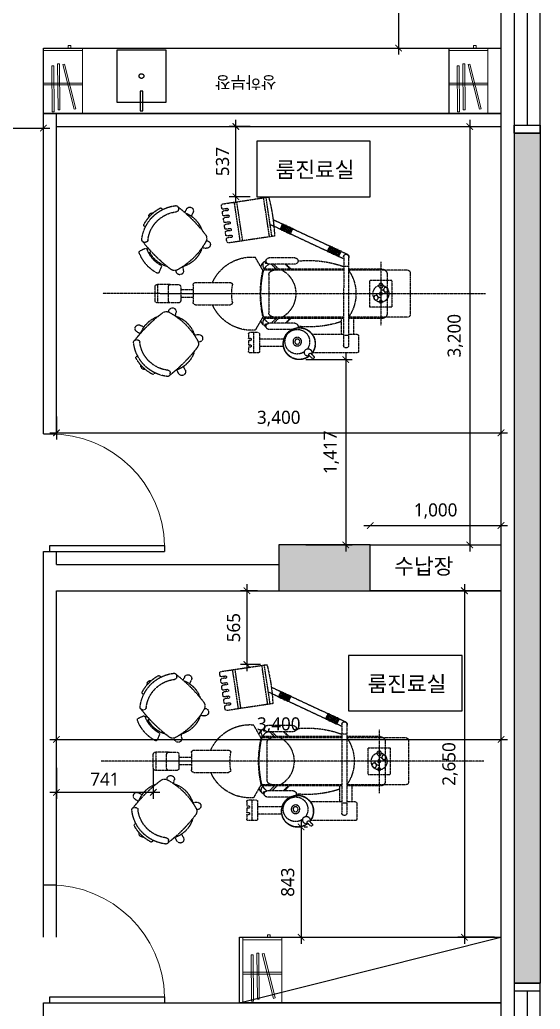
# Model space of a CAD drawing. Header units: metres. Extents: x 11578468 to 47831421, y -58341524 to -14256839.
# Drawn here: x 23760652 to 23764632, y -29071460 to -29063894 of the extents above; entities that cross this region are included whole.
import ezdxf
from ezdxf.enums import TextEntityAlignment as Align

# ---------------------------------------------------------------- set-up
doc = ezdxf.new("R2010")
doc.units = ezdxf.units.M
doc.header["$LTSCALE"] = 50
doc.header["$MEASUREMENT"] = 0
doc.linetypes.add('CENTERX2', pattern=[4, 2.5, -0.5, 0.5, -0.5])
doc.linetypes.add('DASHED', pattern=[0.75, 0.5, -0.25])
doc.layers.get('0').update_dxf_attribs({"linetype": 'CONTINUOUS'})
doc.layers.get('DEFPOINTS').update_dxf_attribs({"linetype": 'CONTINUOUS'})
for name, color, linetype in [('0-ELC TEXT', 7, 'CONTINUOUS'), ('010活动家具', 7, 'CONTINUOUS'), ('04_FUR', 6, 'CONTINUOUS'), ('3.기호.계단선', 30, 'CONTINUOUS'), ('S-DIM', 7, 'CONTINUOUS'), ('TEX', 7, 'CONTINUOUS'), ('wall', 3, 'CONTINUOUS'), ('WIN', 4, 'CONTINUOUS'), ('WINDOW', 4, 'CONTINUOUS'), ('家具', 251, 'CONTINUOUS')]:
    doc.layers.add(name, color=color, linetype=linetype)
for name, color, linetype, lineweight in [('Arch', 8, 'CONTINUOUS', 0), ('ha', 8, 'CONTINUOUS', 5), ('wall2', 3, 'CONTINUOUS', 25)]:
    doc.layers.add(name, color=color, linetype=linetype, lineweight=lineweight)
doc.styles.add('HY 울릉도 L', font='malgun.ttf')
doc.styles.add('JT1', font='malgun.ttf')
doc.styles.add('맑은 고딕', font='malgun.ttf')
doc.dimstyles.new('사본 50', dxfattribs={"dimscale": 50, "dimtxt": 2, "dimasz": 1, "dimexe": 1, "dimexo": 1, "dimgap": 1, "dimtad": 1, "dimdec": 0, "dimrnd": 0.05, "dimdsep": 46, "dimlunit": 6, "dimtxsty": 'HY 울릉도 L', "dimblk": 'ARCHTICK', "dimcen": 2.5, "dimdle": 1, "dimclrd": 133, "dimclre": 133, "dimclrt": 30, "dimadec": 0, "dimazin": 0, "dimtfac": 1, "dimtdec": 0, "dimtix": 1, "dimtmove": 2, "dimatfit": 3, "dimldrblk": 'ARCHTICK', "dimfxl": 1, "dimlwd": -1, "dimlwe": -1, "dimarcsym": 0})

# ---------------------------------------------------------------- blocks, each defined once
blk = doc.blocks.new('*U1960')
at = {"layer": 'WIN', "linetype": 'Continuous'}
blk.add_line((60, 100), (1140, 100), dxfattribs=at)
for points in [[(0, 0), (1200, 0), (1200, 200), (0, 200)], [(0, 0), (60, 0), (60, 200), (0, 200)], [(1200, 0), (1140, 0), (1140, 200), (1200, 200)]]:
    blk.add_lwpolyline(points, close=True, dxfattribs=at)
blk = doc.blocks.new('sdagdgds')
at = {"layer": 'ha', "transparency": 33554687}
h = blk.add_hatch(color=256, dxfattribs=at)
h.dxf.hatch_style = 1
h.paths.add_polyline_path([(23725502, -29128457), (23728302, -29128457), (23728302, -29132607), (23728502, -29132607), (23728502, -29128257), (23728302, -29128257), (23725302, -29128257), (23725302, -29132557), (23725502, -29132557)])
h.paths.add_polyline_path([(23728502, -29133657), (23728302, -29133657), (23728302, -29133757), (23725502, -29133757), (23725502, -29133657), (23725302, -29133657), (23725302, -29133757), (23724848.0976572, -29133757), (23724752, -29133757), (23724752, -29136507), (23725152, -29136507), (23725152, -29137657), (23725352, -29137657), (23725352, -29137507), (23727752, -29137507), (23727952, -29137507), (23727952, -29137307), (23725352, -29137307), (23725352, -29136507), (23727052, -29136507), (23727052, -29136707), (23727252, -29136707), (23727252, -29136507), (23727252, -29135757), (23727252, -29135707), (23727052, -29135707), (23727052, -29135757), (23727052, -29136307), (23725352, -29136307), (23724952, -29136307), (23724952, -29133957), (23727052, -29133957), (23727052, -29134507), (23727252, -29134507), (23727252, -29133957), (23728502, -29133957)])
h.paths.add_polyline_path([(23727952, -29138607), (23727752, -29138607), (23727752, -29139637), (23725352, -29139637), (23725352, -29139457), (23725152, -29139457), (23725152, -29140057), (23725352, -29140057), (23725352, -29139837), (23727752, -29139837), (23727752, -29139907), (23727952, -29139907), (23727952, -29139837)])
h.paths.add_polyline_path([(23727952, -29141007), (23727752, -29141007), (23727752, -29142007), (23725352, -29142007), (23725352, -29141857), (23725152, -29141857), (23725152, -29144557), (23725652, -29144557), (23725652, -29144657), (23729552, -29144657), (23729552, -29144457), (23725852, -29144457), (23725852, -29144357), (23725352, -29144357), (23725352, -29142207), (23727952, -29142207)])
h.paths.add_polyline_path([(23731552, -29144307), (23730852, -29144307), (23730852, -29144457), (23730732, -29144457), (23730732, -29144657), (23732052, -29144657), (23732052, -29144457), (23731552, -29144457)])
h.paths.add_polyline_path([(23739502, -29144457), (23736702, -29144457), (23736702, -29144307), (23736002, -29144307), (23736002, -29144457), (23733202, -29144457), (23733202, -29144657), (23739502, -29144657)])
h.paths.add_polyline_path([(23745902, -29143307), (23745702, -29143307), (23745702, -29144457), (23744702, -29144457), (23744702, -29144307), (23744002, -29144307), (23744002, -29144457), (23743102, -29144457), (23743102, -29144657), (23745902, -29144657)])
h.paths.add_polyline_path([(23745902, -29133157), (23745702, -29133157), (23745702, -29139657), (23745902, -29139657)])
h.paths.add_polyline_path([(23745902, -29140857), (23745702, -29140857), (23745702, -29142157), (23745902, -29142157)])
h.paths.add_polyline_path([(23744602, -29136307), (23743902, -29136307), (23743902, -29136657), (23744602, -29136657)])
h.paths.add_polyline_path([(23736702, -29136307), (23736002, -29136307), (23736002, -29136657), (23736702, -29136657)])
h.paths.add_polyline_path([(23731602, -29136307), (23730902, -29136307), (23730902, -29136657), (23731602, -29136657)])
h.paths.add_polyline_path([(23745902, -29130707), (23745702, -29130707), (23745702, -29131957), (23745902, -29131957)])
h.paths.add_polyline_path([(23745902, -29128257), (23743802, -29128257), (23743802, -29128457), (23743802, -29128707), (23744502, -29128707), (23744502, -29128457), (23745702, -29128457), (23745702, -29129607), (23745902, -29129607)])
h.paths.add_polyline_path([(23731602, -29128457), (23731602, -29128257), (23730902, -29128257), (23730902, -29130107), (23731102, -29130107), (23731102, -29128707), (23731602, -29128707)])
h.paths.add_polyline_path([(23736702, -29128257), (23736002, -29128257), (23736002, -29128457), (23736002, -29128707), (23736702, -29128707), (23736702, -29128457)])
at = {"layer": 'wall'}
for p, q in [((23745702, -29133157), (23745702, -29139657)), ((23745702, -29133157), (23745902, -29133157)), ((23745902, -29133157), (23745902, -29139657)), ((23744602, -29136307), (23743902, -29136307)), ((23743902, -29136307), (23743902, -29136657)), ((23744602, -29136657), (23744602, -29136307)), ((23743902, -29136657), (23744602, -29136657)), ((23745702, -29139657), (23745902, -29139657))]:
    blk.add_line(p, q, dxfattribs=at)
at = {"layer": 'WIN', "linetype": 'Continuous', "rotation": 270}
for p in [(23745702, -29131957), (23745702, -29139657)]:
    blk.add_blockref('*U1960', p, dxfattribs=at)
blk = doc.blocks.new('rtyutut')
at = {"layer": '家具', "linetype": 'CENTERX2', "ltscale": 0.01}
for p, q in [((425185.6, -946947.7), (425230.6, -946649.4)), ((425204.2, -946950.5), (425249.2, -946652.2)), ((425560, -946699), (425210.5, -946646.3)), ((425409.3, -946981.4), (425454.3, -946683.1)), ((425428, -946984.2), (425472.9, -946685.9)), ((425536.5, -946736), (425558.3, -946739.3)), ((425536.5, -946736), (425540.2, -946736.5)), ((425569.1, -946731.4), (425571.6, -946714.4)), ((425839.5, -946739.3), (425851.3, -946762.1)), ((425901.3, -946730.7), (425900.9, -946740.2)), ((426021.3, -946742.2), (426030.4, -946733.1)), ((425177.3, -946818.5), (424609, -947083.5)), ((425526.7, -946801.3), (425530.3, -946801.8)), ((425526.7, -946801.3), (425548.5, -946804.6)), ((425528.8, -946787.3), (425532.4, -946787.8)), ((425528.8, -946787.3), (425550.6, -946790.6)), ((425534.4, -946750), (425556.2, -946753.3)), ((425534.4, -946750), (425538, -946750.5)), ((425553.6, -946833.9), (425556.4, -946815.3)), ((425561.3, -946782.7), (425564.2, -946764)), ((425789.2, -946765.2), (425803, -946792)), ((425195.2, -946857), (424636.8, -947117.4)), ((425046, -946931.8), (425024, -946884.8)), ((425054.5, -946927.8), (425032.6, -946880.8)), ((425063.1, -946923.8), (425041.1, -946876.8)), ((425071.6, -946919.8), (425049.7, -946872.8)), ((425080.1, -946915.8), (425058.2, -946868.8)), ((425088.7, -946911.9), (425066.8, -946864.9)), ((425097.2, -946907.9), (425075.3, -946860.9)), ((425105.8, -946903.9), (425083.9, -946856.9)), ((425114.3, -946899.9), (425092.4, -946852.9)), ((425122.9, -946895.9), (425101, -946848.9)), ((425513.4, -946889.8), (425517, -946890.4)), ((425513.4, -946889.8), (425535.1, -946893.1)), ((425519, -946852.5), (425522.6, -946853.1)), ((425519, -946852.5), (425540.8, -946855.8)), ((425521.1, -946838.6), (425524.7, -946839.1)), ((425521.1, -946838.6), (425542.9, -946841.9)), ((425545.9, -946885.2), (425548.7, -946866.6)), ((426153.5, -946876.7), (426162.7, -946867.5)), ((425165.6, -946944.7), (425515, -946997.4)), ((425503.5, -946955.1), (425507.1, -946955.6)), ((425503.5, -946955.1), (425525.3, -946958.4)), ((425505.6, -946941.1), (425509.2, -946941.7)), ((425505.6, -946941.1), (425527.4, -946944.4)), ((425511.3, -946903.8), (425514.9, -946904.4)), ((425511.3, -946903.8), (425533, -946907.1)), ((425530.8, -946985.1), (425533.2, -946969.1)), ((425538.1, -946936.5), (425541, -946917.9)), ((424702, -947092.2), (424680.1, -947045.2)), ((424710.5, -947088.2), (424688.6, -947041.2)), ((424719.1, -947084.2), (424697.2, -947037.2)), ((424727.6, -947080.2), (424705.7, -947033.2)), ((424736.2, -947076.2), (424714.3, -947029.2)), ((424744.7, -947072.3), (424722.8, -947025.3)), ((424753.3, -947068.3), (424731.4, -947021.3)), ((424761.8, -947064.3), (424739.9, -947017.3)), ((425687.3, -946980.6), (425680.2, -946981.7)), ((425719, -947032.7), (425689.3, -947037.6)), ((426138.8, -947049.1), (426129.6, -947040)), ((426139.9, -947045.9), (426131.2, -947041.5)), ((426152.5, -947040.6), (426195.9, -947059.2)), ((426162.6, -946992.1), (426153.2, -946992.5)), ((424599.1, -947102.7), (424599.1, -947781.6)), ((424636.8, -947102.7), (424636.8, -947781.6)), ((424676.4, -947104.1), (424654.4, -947057.1)), ((424684.9, -947100.1), (424663, -947053.1)), ((424693.5, -947096.2), (424671.5, -947049.2)), ((425009.3, -947112.2), (425207.3, -947112.2)), ((425254.1, -947208.8), (425313.1, -947106.6)), ((426114.5, -947096.5), (426106, -947092.2)), ((426126.3, -947076.7), (426111.5, -947061.9)), ((424344.5, -947197), (424599.1, -947197)), ((424352.1, -947142), (424352.1, -947629.2)), ((424599.1, -947178.2), (424636.8, -947178.2)), ((424636.8, -947197), (425251.3, -947197)), ((425009.3, -947159.3), (425207.3, -947159.3)), ((425040.4, -947197), (425078.1, -947159.3)), ((425047.1, -947197), (425084.8, -947159.3)), ((425134.7, -947197), (425172.4, -947159.3)), ((425153.6, -947197), (425191.3, -947159.3)), ((425861.5, -947208.2), (425866, -947178.4)), ((426031.6, -947180.5), (426050.3, -947223.9)), ((424127.7, -947225.3), (424127.7, -947545.9)), ((424146.5, -947206.5), (424314.2, -947206.5)), ((424304.9, -947230.5), (424304.9, -947541)), ((424314.2, -947206.5), (424599.1, -947206.5)), ((424636.8, -947206.5), (425104.7, -947206.5)), ((425104.7, -947206.5), (425248.7, -947206.5)), ((425210.1, -947240.1), (425210.1, -947531.3)), ((425917.4, -947216.8), (425918.8, -947207.6)), ((424436.9, -947281.9), (424267.2, -947281.9)), ((424267.2, -947281.9), (424267.2, -947489.3)), ((424352.1, -947291.3), (424352.1, -947480)), ((424436.9, -947489.3), (424436.9, -947281.9)), ((425768.8, -947300.8), (425505.5, -947300.8)), ((425787.6, -947319.6), (425787.6, -947451.6)), ((425883.3, -947333.8), (425883.3, -947437.5)), ((425958.7, -947314.9), (425902.1, -947314.9)), ((425958.7, -947314.9), (426060.6, -947314.9)), ((425977.6, -947437.5), (425977.6, -947333.8)), ((426060.6, -947314.9), (426060.6, -947456.3)), ((426079.5, -947437.5), (426079.5, -947333.8)), ((423552.1, -947385.6), (426478.9, -947385.6)), ((424257.7, -947385.6), (424446.4, -947385.6)), ((425502.3, -947385.6), (426059.5, -947385.6)), ((425787.6, -947357.3), (425883.3, -947357.3)), ((425787.6, -947413.9), (425883.3, -947413.9)), ((424267.2, -947489.3), (424436.9, -947489.3)), ((425768.8, -947470.5), (425505.5, -947470.5)), ((425902.1, -947456.3), (425958.7, -947456.3)), ((425958.7, -947456.3), (426060.6, -947456.3)), ((424146.5, -947564.8), (424312, -947564.8)), ((424312, -947564.8), (424599.1, -947564.8)), ((424336.5, -947574.2), (424599.1, -947574.2)), ((424561.4, -947574.2), (424561.4, -947696.8)), ((424636.8, -947564.8), (425104.7, -947564.8)), ((424636.8, -947574.2), (425251.3, -947574.2)), ((424655.7, -947574.2), (424655.7, -947696.8)), ((425040.4, -947574.2), (425078.1, -947611.9)), ((425047.1, -947574.2), (425084.8, -947611.9)), ((425104.7, -947564.8), (425248.7, -947564.8)), ((425134.7, -947574.2), (425172.4, -947611.9)), ((425153.6, -947574.2), (425191.3, -947611.9)), ((425254.1, -947562.4), (425313.1, -947664.6)), ((425923.3, -947556.9), (425918.5, -947527.1)), ((425975.5, -947525.2), (425974.3, -947518)), ((425009.3, -947611.9), (425207.3, -947611.9)), ((426190.8, -947627.1), (426164, -947640.9)), ((424523.7, -947706.2), (424523.7, -947828.8)), ((424533.1, -947696.8), (424599.1, -947696.8)), ((424599.1, -947706.2), (424636.8, -947706.2)), ((424636.8, -947696.8), (424876.2, -947696.8)), ((425033.4, -947659.1), (425207.3, -947659.1)), ((425281.3, -947692.9), (425281.3, -947829.3)), ((425290.7, -947683.4), (425354.6, -947683.2)), ((425326.3, -947683.3), (425326.8, -947838.6)), ((425364, -947692.6), (425364.1, -947726.5)), ((425747.9, -947699.3), (425777.6, -947703.9)), ((426216.7, -947677.4), (426191.5, -947690.4)), ((425093.8, -947732.8), (425281.3, -947732.8)), ((425096.9, -947789.4), (425281.3, -947789.4)), ((425358.6, -947728.5), (425362.3, -947728.4)), ((425358.7, -947742.6), (425362.3, -947742.6)), ((425358.8, -947779), (425362.4, -947779)), ((425358.8, -947793.1), (425362.5, -947793.1)), ((425364.2, -947744.5), (425364.3, -947777.1)), ((425364.4, -947795), (425364.5, -947828.9)), ((425739.3, -947755.3), (425748.4, -947756.7)), ((426225.3, -947739.1), (426215.9, -947738.8)), ((424533.1, -947838.2), (424876.2, -947838.2)), ((424885.1, -947844), (424865.1, -947864)), ((424899.8, -947858.7), (424879.7, -947878.7)), ((425290.8, -947838.8), (425355.1, -947838.4)), ((426213.9, -947859.2), (426222.9, -947868.2)), ((425848.4, -947969.5), (425862.2, -947942.7)), ((425898.7, -947995.4), (425912.5, -947968.6)), ((425964, -948000.5), (425963.6, -947991)), ((426079.4, -947991.4), (426088.5, -948000.6))]:
    blk.add_line(p, q, dxfattribs=at)
for centre, radius in [((424352.1, -947385.6), 62.9), ((424314.3, -947354.5), 17.2), ((424352.1, -947324.3), 17.2), ((424352.1, -947385.6), 10.8), ((424389.8, -947416.7), 17.2), ((424352.1, -947446.9), 10.8), ((424991.3, -947752.5), 33), ((424991.3, -947752.5), 18.9)]:
    blk.add_circle(centre, radius, dxfattribs=at)
for centre, radius, start, end in [((426584.6, -947006.1), 1420.4, 165.32787, 177.52206), ((425529.3, -946742.1), 9.43, 39.98277, 302.80201), ((425559.8, -946730), 9.43, 261.38458, 351.42497), ((425557.6, -946712.9), 14.1, 354.07747, 79.98935), ((426595.6, -947616.8), 1130.8, 127.74452, 142.89408), ((425814.4, -946752.3), 28.3, 27.26154, 207.26154), ((425919.7, -946741), 18.9, 177.64231, 263.54627), ((425920.1, -946731.5), 18.9, 83.68774, 177.64231), ((425890.1, -947003.3), 292.3, 6.31226, 83.68774), ((426037, -946739.8), 9.43, 60.84732, 135), ((425890.1, -947003.3), 311.2, 28.17646, 60.84732), ((425521.6, -946793.3), 9.43, 39.98277, 302.80201), ((425547.1, -946813.9), 9.43, 351.42497, 81.38458), ((425552, -946781.3), 9.43, 261.38458, 351.42497), ((425554.8, -946762.6), 9.43, 351.42497, 81.38458), ((425926.7, -946970.2), 216.9, 112.58069, 160.91759), ((425890.1, -947003.3), 245.2, 6.45373, 83.54627), ((426099.2, -946796), 28.3, 348.68025, 100.79535), ((425506.2, -946895.9), 9.43, 39.98277, 302.80201), ((425513.9, -946844.6), 9.43, 39.98277, 302.80201), ((425536.6, -946883.8), 9.43, 261.38457, 351.42497), ((425539.4, -946865.2), 9.43, 351.42497, 81.38458), ((425544.3, -946832.5), 9.43, 261.38458, 351.42497), ((426156, -946860.8), 9.43, 315, 28.17646), ((425498.4, -946947.2), 9.43, 39.98277, 302.80201), ((425523.9, -946967.7), 9.43, 351.42497, 81.38459), ((425528.8, -946935.1), 9.43, 261.38459, 351.42497), ((425531.6, -946916.4), 9.43, 351.42497, 81.38458), ((425731.4, -946963.1), 47.1, 142.89408, 208.79759), ((425516.8, -946983.3), 14.1, 262.86059, 352.86026), ((425684.7, -947009.6), 28.3, 99.26154, 279.26154), ((426173, -946720.4), 551, 208.79759, 241.20241), ((425926.7, -946970.2), 216.9, 196.72134, 254.08434), ((425276.5, -946297.7), 1130.8, 307.10592, 322.25548), ((426152.4, -946973.6), 18.9, 186.45373, 272.35769), ((426148.8, -947049.2), 9.43, 66.68894, 160.41104), ((426161.8, -946973.2), 18.9, 272.35769, 6.31226), ((424618, -947102.7), 21.2, 115, 207.26604), ((424618, -947102.7), 18.9, 90, 180), ((424618, -947102.7), 18.9, 0, 90), ((425009.3, -947135.8), 23.6, 90, 270), ((425207.3, -947135.8), 23.6, 270, 90), ((425340, -947434), 328.4, 23.9286, 94.69154), ((425926.7, -946970.2), 216.9, 285.58412, 332.67832), ((425926.7, -946970.2), 226.3, 298.81205, 340.41104), ((425926.7, -946970.2), 292.3, 297.89306, 339.79002), ((426192.1, -947067.9), 9.43, 339.79002, 66.68894), ((424345.2, -947237.9), 40.9, 89.0396, 169.48323), ((424904.7, -947924.9), 793.3, 84.13608, 109.73261), ((425177.1, -947220.7), 68.4, 21.36345, 63.76639), ((425229.9, -947149.5), 6.22, 215.42758, 85.87159), ((425203.1, -947195.6), 68.4, 12.06886, 66.20147), ((425207, -947163.4), 46.8, 316.21643, 21.42814), ((424487.5, -947385.6), 786.7, 346.12555, 13.86437), ((426040.3, -947176.7), 9.43, 118.81205, 203.31106), ((424146.5, -947225.3), 18.9, 90.00103, 179.99742), ((424854.5, -947385.6), 311.9, 144.94886, 215.05114), ((425210.1, -947385.6), 207.4, 120.27264, 239.72736), ((425169.9, -947247.4), 40.9, 10.31103, 90.9604), ((424487.5, -947385.6), 782, 346.75102, 13.23887), ((425889.4, -947212.5), 28.3, 171.26154, 351.26154), ((425930.3, -947161.9), 47.1, 241.20241, 307.10592), ((426059, -947220.2), 9.43, 203.31106, 297.89306), ((425505.5, -947319.6), 18.9, 90, 180), ((425106.4, -947385.6), 386.6, 349.77841, 10.22159), ((425768.8, -947319.6), 18.9, 0, 90), ((425902.1, -947333.8), 18.9, 90, 180), ((425958.7, -947333.8), 18.9, 0, 90), ((426060.6, -947333.8), 18.9, 0, 90), ((424352.1, -947385.6), 31.5, 90, 180), ((424352.1, -947385.6), 31.5, 270, 0), ((425340, -947337.3), 328.4, 265.30846, 336.0714), ((425505.5, -947451.6), 18.9, 180, 270), ((425768.8, -947451.6), 18.9, 270, 0), ((425902.1, -947437.5), 18.9, 180, 270), ((425946.4, -947522.6), 28.3, 9.26154, 189.26154), ((425958.7, -947437.5), 18.9, 270, 0), ((426060.6, -947437.5), 18.9, 270, 0), ((424146.5, -947545.9), 18.9, 179.99742, 270.00099), ((424340.9, -947538.4), 36.1, 184.11959, 262.95924), ((425169.9, -947523.9), 40.9, 269.0396, 349.58675), ((425177.1, -947550.6), 68.4, 296.23361, 338.63655), ((425207, -947607.8), 46.8, 338.57186, 43.78357), ((426235.7, -948010.9), 551, 118.79759, 151.20241), ((425985.9, -947764.5), 216.9, 106.72134, 164.08434), ((425993, -947569.3), 47.1, 52.89408, 118.79759), ((425339.2, -948433.5), 1130.8, 37.74452, 52.89408), ((425985.9, -947764.5), 216.9, 21.02795, 70.91759), ((424904.7, -946846.4), 793.3, 251.7081, 275.86392), ((424976.3, -947767.5), 122.6, 229.85807, 220.15026), ((424976.3, -947767.5), 120.7, 231.74102, 218.25652), ((425009.3, -947635.5), 23.6, 90, 205.05762), ((425207.3, -947635.5), 23.6, 270, 90), ((425229.9, -947621.8), 6.22, 274.12841, 144.57242), ((425203.1, -947575.6), 68.4, 293.79853, 347.92902), ((426203.8, -947652.2), 28.3, 297.26154, 117.26154), ((424533.1, -947706.2), 9.43, 90, 180), ((424991.3, -947752.5), 94.3, 234.52319, 215.47479), ((425290.7, -947692.9), 9.43, 90.20822, 180), ((425352.4, -947735.5), 9.43, 48.79544, 311.61468), ((425354.6, -947692.6), 9.43, 0.20506, 90.20506), ((425362.3, -947726.6), 1.89, 270.20506, 0.20506), ((425743.6, -947727.3), 28.3, 81.26154, 261.26154), ((424618, -947781.6), 18.9, 180, 270), ((424618, -947781.6), 18.9, 270, 0), ((425352.6, -947786.1), 9.43, 48.79544, 311.61468), ((425362.3, -947744.5), 1.89, 0.20506, 90.20506), ((425362.4, -947777.1), 1.89, 270.20506, 0.20506), ((425362.5, -947795), 1.89, 0.20506, 90.20506), ((425794.1, -947768.1), 47.1, 151.20241, 217.10592), ((426658.3, -947114.4), 1130.8, 217.10592, 232.25548), ((425952.7, -947727.9), 245.2, 276.45373, 353.54627), ((425952.7, -947727.9), 292.3, 276.31226, 353.68774), ((426215.1, -947757.6), 18.9, 87.64231, 173.54627), ((426224.5, -947758), 18.9, 353.68774, 87.64231), ((424533.1, -947828.8), 9.43, 180, 270), ((424872.4, -947871.4), 10.4, 135, 315), ((424908.8, -947834.9), 28.3, 246.53399, 203.51361), ((424892.4, -947851.4), 10.4, 315, 135), ((425290.7, -947829.3), 9.43, 180, 270.30046), ((425355.1, -947829), 9.43, 270.30362, 0.30362), ((425985.9, -947764.5), 216.9, 195.58412, 252.4806), ((426216.2, -947874.9), 9.43, 330.84732, 45), ((425952.7, -947727.9), 311.2, 298.17646, 330.84732), ((426160, -947937.1), 28.3, 258.68025, 10.79535), ((425873.6, -947982.5), 28.3, 152.73846, 332.73846), ((425982.4, -947990.3), 18.9, 96.45373, 182.35769), ((425982.8, -947999.7), 18.9, 182.35769, 276.31226), ((426095.2, -947993.9), 9.43, 225, 298.17646)]:
    blk.add_arc(centre, radius, start, end, dxfattribs=at)
blk = doc.blocks.new('$DorLib2D$00000001')
for p, q in [((0.45, 0.975), (0.5, 0.975)), ((0.45, 0), (0.45, 0.975)), ((0.5, 0), (0.5, 0.975)), ((0.5, 0), (0.45, 0))]:
    blk.add_line(p, q)
at = {"lineweight": 13}
blk.add_arc((0.475, 0), 0.975, 91.46928, 180, dxfattribs=at)
blk = doc.blocks.new('_ArchTick')
at = {"color": 0, "linetype": 'ByBlock', "const_width": 0.15}
blk.add_lwpolyline([(-0.5, -0.5), (0.5, 0.5)], dxfattribs=at)
blk = doc.blocks.new('*D573')
at = {"layer": 'DEFPOINTS', "color": 0, "ltscale": 10, "transparency": 16777216}
for p in [(23760832.3, -29064722.1), (23759232.3, -29064909.9), (23760832.3, -29064909.9)]:
    blk.add_point(p, dxfattribs=at)
at = {"layer": 'S-DIM', "color": 133, "ltscale": 10, "transparency": 16777216}
for p, q in [((23759232.3, -29064859.9), (23759232.3, -29064672.1)), ((23760832.3, -29064859.9), (23760832.3, -29064672.1)), ((23759182.3, -29064722.1), (23760882.3, -29064722.1))]:
    blk.add_line(p, q, dxfattribs=at)
at = {"layer": 'S-DIM', "color": 133, "ltscale": 10, "transparency": 16777216, "xscale": 50, "yscale": 50, "zscale": 50, "rotation": 180}
blk.add_blockref('_ArchTick', (23759232.3, -29064722.1), dxfattribs=at)
at = {"layer": 'S-DIM', "color": 133, "ltscale": 10, "transparency": 16777216, "xscale": 50, "yscale": 50, "zscale": 50}
blk.add_blockref('_ArchTick', (23760832.3, -29064722.1), dxfattribs=at)
at = {"layer": 'S-DIM', "color": 30, "ltscale": 10, "transparency": 16777216, "insert": (23760032.3, -29064611.7), "char_height": 100, "attachment_point": 5, "style": 'HY 울릉도 L'}
blk.add_mtext('1,600', dxfattribs=at)
blk = doc.blocks.new('*D574')
at = {"layer": 'DEFPOINTS', "color": 0, "ltscale": 10, "transparency": 16777216}
for p in [(23760932.3, -29069396.9), (23764332.3, -29069396.9), (23764332.3, -29069396.9)]:
    blk.add_point(p, dxfattribs=at)
at = {"layer": 'S-DIM', "color": 133, "ltscale": 10, "transparency": 16777216}
blk.add_line((23760882.3, -29069396.9), (23764382.3, -29069396.9), dxfattribs=at)
at = {"layer": 'S-DIM', "color": 133, "ltscale": 10, "transparency": 16777216, "xscale": 50, "yscale": 50, "zscale": 50, "rotation": 180}
blk.add_blockref('_ArchTick', (23760932.3, -29069396.9), dxfattribs=at)
at = {"layer": 'S-DIM', "color": 133, "ltscale": 10, "transparency": 16777216, "xscale": 50, "yscale": 50, "zscale": 50}
blk.add_blockref('_ArchTick', (23764332.3, -29069396.9), dxfattribs=at)
at = {"layer": 'S-DIM', "color": 30, "ltscale": 10, "transparency": 16777216, "insert": (23762632.3, -29069286.9), "char_height": 100, "attachment_point": 5, "style": 'HY 울릉도 L'}
blk.add_mtext('3,400', dxfattribs=at)
blk = doc.blocks.new('*D575')
at = {"layer": 'DEFPOINTS', "color": 0, "ltscale": 10, "transparency": 16777216}
for p in [(23763976.5, -29064709.9), (23763976.5, -29067909.9), (23764093, -29067909.9)]:
    blk.add_point(p, dxfattribs=at)
at = {"layer": 'S-DIM', "color": 133, "ltscale": 10, "transparency": 16777216}
for p, q in [((23764093, -29064659.9), (23764093, -29067959.9)), ((23764026.5, -29064709.9), (23764143, -29064709.9)), ((23764026.5, -29067909.9), (23764143, -29067909.9))]:
    blk.add_line(p, q, dxfattribs=at)
at = {"layer": 'S-DIM', "color": 133, "ltscale": 10, "transparency": 16777216, "xscale": 50, "yscale": 50, "zscale": 50}
for p, rotation in [((23764093, -29064709.9), 90), ((23764093, -29067909.9), 270)]:
    blk.add_blockref('_ArchTick', p, dxfattribs=dict(at, rotation=rotation))
at = {"layer": 'S-DIM', "color": 30, "ltscale": 10, "transparency": 16777216, "insert": (23763982.9, -29066309.9), "char_height": 100, "attachment_point": 5, "rotation": 90, "style": 'HY 울릉도 L'}
blk.add_mtext('3,200', dxfattribs=at)
blk = doc.blocks.new('*D576')
at = {"layer": 'DEFPOINTS', "color": 0, "ltscale": 10, "transparency": 16777216}
for p in [(23760932.3, -29066877.9), (23764332.3, -29066877.9), (23764332.3, -29067052.5)]:
    blk.add_point(p, dxfattribs=at)
at = {"layer": 'S-DIM', "color": 133, "ltscale": 10, "transparency": 16777216}
for p, q in [((23760932.3, -29066927.9), (23760932.3, -29067102.5)), ((23764332.3, -29066927.9), (23764332.3, -29067102.5)), ((23760882.3, -29067052.5), (23764382.3, -29067052.5))]:
    blk.add_line(p, q, dxfattribs=at)
at = {"layer": 'S-DIM', "color": 133, "ltscale": 10, "transparency": 16777216, "xscale": 50, "yscale": 50, "zscale": 50, "rotation": 180}
blk.add_blockref('_ArchTick', (23760932.3, -29067052.5), dxfattribs=at)
at = {"layer": 'S-DIM', "color": 133, "ltscale": 10, "transparency": 16777216, "xscale": 50, "yscale": 50, "zscale": 50}
blk.add_blockref('_ArchTick', (23764332.3, -29067052.5), dxfattribs=at)
at = {"layer": 'S-DIM', "color": 30, "ltscale": 10, "transparency": 16777216, "insert": (23762632.3, -29066942.5), "char_height": 100, "attachment_point": 5, "style": 'HY 울릉도 L'}
blk.add_mtext('3,400', dxfattribs=at)
blk = doc.blocks.new('arrttt')
at = {"layer": 'Arch', "color": 6}
for p, q in [((883190.8, 53508.7), (882890.8, 53508.7)), ((882890.8, 53508.7), (882890.8, 53008.7)), ((882958.9, 53496.3), (882955.8, 53144.1)), ((882972.9, 53496.2), (882958.9, 53496.3)), ((882969.8, 53144), (882972.9, 53496.2)), ((883190.8, 53008.7), (883190.8, 53508.7)), ((883002.8, 53482.1), (882999.7, 53130)), ((883016.8, 53482), (883002.8, 53482.1)), ((883013.7, 53129.9), (883016.8, 53482)), ((883126.4, 53476.3), (883040, 53134.9)), ((883053.6, 53131.5), (883140, 53472.9)), ((883140, 53472.9), (883126.4, 53476.3)), ((882890.8, 53291.2), (883190.8, 53291.2)), ((882890.8, 53276.2), (883190.8, 53276.2)), ((882955.8, 53144.1), (882969.8, 53144)), ((882999.7, 53130), (883013.7, 53129.9)), ((883040, 53134.9), (883053.6, 53131.5)), ((883190.8, 53028.7), (882890.8, 53028.7)), ((882890.8, 53008.7), (883190.8, 53008.7)), ((883100.8, 53008.7), (883080.8, 53008.7)), ((883080.8, 53008.7), (883080.8, 52988.7)), ((883080.8, 52988.7), (883100.8, 52988.7)), ((883100.8, 52988.7), (883100.8, 53008.7))]:
    blk.add_line(p, q, dxfattribs=at)
blk = doc.blocks.new('*D592')
at = {"layer": '3.기호.계단선', "color": 133, "ltscale": 10, "transparency": 16777216}
for p, q in [((23762470.8, -29068259.9), (23762338.9, -29068259.9)), ((23762388.9, -29068209.9), (23762388.9, -29068874.6)), ((23762492.1, -29068824.6), (23762338.9, -29068824.6))]:
    blk.add_line(p, q, dxfattribs=at)
at = {"layer": 'DEFPOINTS', "color": 0, "ltscale": 10, "transparency": 16777216}
for p in [(23762520.8, -29068259.9), (23762388.9, -29068824.6), (23762542.1, -29068824.6)]:
    blk.add_point(p, dxfattribs=at)
at = {"layer": '3.기호.계단선', "color": 133, "ltscale": 10, "transparency": 16777216, "xscale": 50, "yscale": 50, "zscale": 50}
for p, rotation in [((23762388.9, -29068259.9), 90), ((23762388.9, -29068824.6), 270)]:
    blk.add_blockref('_ArchTick', p, dxfattribs=dict(at, rotation=rotation))
at = {"layer": '3.기호.계단선', "color": 30, "ltscale": 10, "transparency": 16777216, "insert": (23762287.3, -29068542.2), "char_height": 100, "attachment_point": 5, "rotation": 90, "style": 'HY 울릉도 L'}
blk.add_mtext('565', dxfattribs=at)
blk = doc.blocks.new('*D593')
at = {"layer": '3.기호.계단선', "color": 133, "ltscale": 10, "transparency": 16777216}
for p, q in [((23762803.1, -29070016.5), (23762803.1, -29070959.9)), ((23762826.1, -29070066.5), (23762853.1, -29070066.5)), ((23762826.1, -29070909.9), (23762853.1, -29070909.9))]:
    blk.add_line(p, q, dxfattribs=at)
at = {"layer": 'DEFPOINTS', "color": 0, "ltscale": 10, "transparency": 16777216}
for p in [(23762776.1, -29070066.5), (23762776.1, -29070909.9), (23762803.1, -29070909.9)]:
    blk.add_point(p, dxfattribs=at)
at = {"layer": '3.기호.계단선', "color": 133, "ltscale": 10, "transparency": 16777216, "xscale": 50, "yscale": 50, "zscale": 50}
for p, rotation in [((23762803.1, -29070066.5), 90), ((23762803.1, -29070909.9), 270)]:
    blk.add_blockref('_ArchTick', p, dxfattribs=dict(at, rotation=rotation))
at = {"layer": '3.기호.계단선', "color": 30, "ltscale": 10, "transparency": 16777216, "insert": (23762701.4, -29070488.2), "char_height": 100, "attachment_point": 5, "rotation": 90, "style": 'HY 울릉도 L'}
blk.add_mtext('843', dxfattribs=at)
blk = doc.blocks.new('*D596')
at = {"layer": '3.기호.계단선', "color": 133, "ltscale": 10, "transparency": 16777216}
blk.add_line((23763282.3, -29067760.9), (23764382.3, -29067760.9), dxfattribs=at)
at = {"layer": 'DEFPOINTS', "color": 0, "ltscale": 10, "transparency": 16777216}
for p in [(23763332.3, -29067760.9), (23764332.3, -29067760.9), (23764332.3, -29067760.9)]:
    blk.add_point(p, dxfattribs=at)
at = {"layer": '3.기호.계단선', "color": 133, "ltscale": 10, "transparency": 16777216, "xscale": 50, "yscale": 50, "zscale": 50, "rotation": 180}
blk.add_blockref('_ArchTick', (23763332.3, -29067760.9), dxfattribs=at)
at = {"layer": '3.기호.계단선', "color": 133, "ltscale": 10, "transparency": 16777216, "xscale": 50, "yscale": 50, "zscale": 50}
blk.add_blockref('_ArchTick', (23764332.3, -29067760.9), dxfattribs=at)
at = {"layer": '3.기호.계단선', "color": 30, "ltscale": 10, "transparency": 16777216, "insert": (23763832.3, -29067650.6), "char_height": 100, "attachment_point": 5, "style": 'HY 울릉도 L'}
blk.add_mtext('1,000', dxfattribs=at)
blk = doc.blocks.new('A$C6B365CFD')
at = {"layer": '010活动家具', "color": 154, "linetype": 'DASHED', "ltscale": 150}
for points in [[(520.9, 492.3), (0, 492.3), (0, 0), (520.9, 0)], [(609.7, 259.2), (412.6, 259.2), (412.6, 233.2), (609.7, 233.2)]]:
    blk.add_lwpolyline(points, close=True, dxfattribs=at)
blk.add_circle((260.4, 246.2), 23.6, dxfattribs=at)
blk = doc.blocks.new('*D597')
at = {"layer": '3.기호.계단선', "color": 133, "ltscale": 10, "transparency": 16777216}
for p, q in [((23764282.3, -29068259.9), (23764002.5, -29068259.9)), ((23764052.5, -29068209.9), (23764052.5, -29070959.9)), ((23764282.3, -29070909.9), (23764002.5, -29070909.9))]:
    blk.add_line(p, q, dxfattribs=at)
at = {"layer": 'DEFPOINTS', "color": 0, "ltscale": 10, "transparency": 16777216}
for p in [(23764332.3, -29068259.9), (23764052.5, -29070909.9), (23764332.3, -29070909.9)]:
    blk.add_point(p, dxfattribs=at)
at = {"layer": '3.기호.계단선', "color": 133, "ltscale": 10, "transparency": 16777216, "xscale": 50, "yscale": 50, "zscale": 50}
for p, rotation in [((23764052.5, -29068259.9), 90), ((23764052.5, -29070909.9), 270)]:
    blk.add_blockref('_ArchTick', p, dxfattribs=dict(at, rotation=rotation))
at = {"layer": '3.기호.계단선', "color": 30, "ltscale": 10, "transparency": 16777216, "insert": (23763942.5, -29069584.9), "char_height": 100, "attachment_point": 5, "rotation": 90, "style": 'HY 울릉도 L'}
blk.add_mtext('2,650', dxfattribs=at)
blk = doc.blocks.new('*D598')
at = {"layer": '3.기호.계단선', "color": 133, "ltscale": 10, "transparency": 16777216}
for p, q in [((23760932.3, -29069613.7), (23760932.3, -29069851.6)), ((23761673, -29069613.7), (23761673, -29069851.6)), ((23761723, -29069801.6), (23760882.3, -29069801.6))]:
    blk.add_line(p, q, dxfattribs=at)
at = {"layer": 'DEFPOINTS', "color": 0, "ltscale": 10, "transparency": 16777216}
for p in [(23760932.3, -29069563.7), (23761673, -29069563.7), (23760932.3, -29069801.6)]:
    blk.add_point(p, dxfattribs=at)
at = {"layer": '3.기호.계단선', "color": 133, "ltscale": 10, "transparency": 16777216, "xscale": 50, "yscale": 50, "zscale": 50, "rotation": 180}
blk.add_blockref('_ArchTick', (23760932.3, -29069801.6), dxfattribs=at)
at = {"layer": '3.기호.계단선', "color": 133, "ltscale": 10, "transparency": 16777216, "xscale": 50, "yscale": 50, "zscale": 50}
blk.add_blockref('_ArchTick', (23761673, -29069801.6), dxfattribs=at)
at = {"layer": '3.기호.계단선', "color": 30, "ltscale": 10, "transparency": 16777216, "insert": (23761302.6, -29069700.5), "char_height": 100, "attachment_point": 5, "style": 'HY 울릉도 L'}
blk.add_mtext('741', dxfattribs=at)
blk = doc.blocks.new('*D560')
at = {"layer": '3.기호.계단선', "color": 133, "ltscale": 10, "transparency": 16777216}
for p, q in [((23763548.4, -29062787.3), (23763548.4, -29064159.9)), ((23763282.7, -29062837.3), (23763598.4, -29062837.3)), ((23763282.7, -29064109.9), (23763598.4, -29064109.9))]:
    blk.add_line(p, q, dxfattribs=at)
at = {"layer": 'DEFPOINTS', "color": 0, "ltscale": 10, "transparency": 16777216}
for p in [(23763232.7, -29062837.3), (23763232.7, -29064109.9), (23763548.4, -29064109.9)]:
    blk.add_point(p, dxfattribs=at)
at = {"layer": '3.기호.계단선', "color": 133, "ltscale": 10, "transparency": 16777216, "xscale": 50, "yscale": 50, "zscale": 50}
for p, rotation in [((23763548.4, -29062837.3), 90), ((23763548.4, -29064109.9), 270)]:
    blk.add_blockref('_ArchTick', p, dxfattribs=dict(at, rotation=rotation))
at = {"layer": '3.기호.계단선', "color": 30, "ltscale": 10, "transparency": 16777216, "insert": (23763438.1, -29063473.6), "char_height": 100, "attachment_point": 5, "rotation": 90, "style": 'HY 울릉도 L'}
blk.add_mtext('1,273', dxfattribs=at)
blk = doc.blocks.new('*D568')
at = {"layer": 'DEFPOINTS', "color": 0, "ltscale": 10, "transparency": 16777216}
for p in [(23762304.4, -29064709.9), (23762464.6, -29064709.9), (23762464.6, -29065246.7)]:
    blk.add_point(p, dxfattribs=at)
at = {"layer": 'wall2', "color": 133, "ltscale": 10, "transparency": 16777216}
for p, q in [((23762304.4, -29065296.7), (23762304.4, -29064659.9)), ((23762414.6, -29064709.9), (23762254.4, -29064709.9)), ((23762414.6, -29065246.7), (23762254.4, -29065246.7))]:
    blk.add_line(p, q, dxfattribs=at)
at = {"layer": 'wall2', "color": 133, "ltscale": 10, "transparency": 16777216, "xscale": 50, "yscale": 50, "zscale": 50}
for p, rotation in [((23762304.4, -29064709.9), 90), ((23762304.4, -29065246.7), 270)]:
    blk.add_blockref('_ArchTick', p, dxfattribs=dict(at, rotation=rotation))
at = {"layer": 'wall2', "color": 30, "ltscale": 10, "transparency": 16777216, "insert": (23762202.8, -29064978.3), "char_height": 100, "attachment_point": 5, "rotation": 90, "style": 'HY 울릉도 L'}
blk.add_mtext('537', dxfattribs=at)
blk = doc.blocks.new('*D569')
at = {"layer": 'DEFPOINTS', "color": 0, "ltscale": 10, "transparency": 16777216}
for p in [(23762789.3, -29066492.8), (23762789.3, -29067909.9), (23763144.5, -29067909.9)]:
    blk.add_point(p, dxfattribs=at)
at = {"layer": 'wall2', "color": 133, "ltscale": 10, "transparency": 16777216}
for p, q in [((23763144.5, -29066442.8), (23763144.5, -29067959.9)), ((23762839.3, -29066492.8), (23763194.5, -29066492.8)), ((23762839.3, -29067909.9), (23763194.5, -29067909.9))]:
    blk.add_line(p, q, dxfattribs=at)
at = {"layer": 'wall2', "color": 133, "ltscale": 10, "transparency": 16777216, "xscale": 50, "yscale": 50, "zscale": 50}
for p, rotation in [((23763144.5, -29066492.8), 90), ((23763144.5, -29067909.9), 270)]:
    blk.add_blockref('_ArchTick', p, dxfattribs=dict(at, rotation=rotation))
at = {"layer": 'wall2', "color": 30, "ltscale": 10, "transparency": 16777216, "insert": (23763034.2, -29067201.4), "char_height": 100, "attachment_point": 5, "rotation": 90, "style": 'HY 울릉도 L'}
blk.add_mtext('1,417', dxfattribs=at)

msp = doc.modelspace()

# ---------------------------------------------------------------- linework, layer by layer
at = {"layer": '04_FUR', "ltscale": 10}
for points in [[(23764332.3, -29064609.9), (23760832.3, -29064609.9), (23760832.3, -29064109.9), (23764332.3, -29064109.9)], [(23763332.3, -29067909.9), (23764332.3, -29067909.9), (23764332.3, -29068259.9), (23763332.3, -29068259.9)]]:
    msp.add_lwpolyline(points, close=True, dxfattribs=at)
for points in [[(23760832.3, -29064609.9), (23760832.3, -29064109.9), (23763932.3, -29064109.9), (23763932.3, -29064609.9), (23760832.3, -29064609.9)], [(23762332.3, -29071409.9), (23762332.3, -29070909.9), (23764332.3, -29070909.9), (23764332.3, -29071409.9), (23762332.3, -29071409.9), (23764332.3, -29070909.9)]]:
    msp.add_lwpolyline(points, dxfattribs=at)
at = {"layer": 'TEX'}
for points in [[(23763331.6, -29064822.2), (23762464.6, -29064822.2), (23762464.6, -29065246.7), (23763331.6, -29065246.7)], [(23764034.1, -29068754.1), (23763167.1, -29068754.1), (23763167.1, -29069178.6), (23764034.1, -29069178.6)]]:
    msp.add_lwpolyline(points, close=True, dxfattribs=at)
at = {"layer": 'wall2'}
for p, q in [((23764332.3, -29060209.9), (23764332.3, -29064309.9)), ((23764332.3, -29064409.9), (23764332.3, -29068259.9)), ((23760832.3, -29064609.9), (23764332.3, -29064609.9)), ((23760832.3, -29067059.9), (23760832.3, -29064609.9)), ((23764232.3, -29064609.9), (23760832.3, -29064609.9)), ((23760932.3, -29067059.9), (23760932.3, -29064609.9)), ((23760932.3, -29064709.9), (23764332.3, -29064709.9)), ((23760832.3, -29067059.9), (23760932.3, -29067059.9)), ((23760832.3, -29067959.9), (23760932.3, -29067959.9)), ((23760832.3, -29069159.9), (23760832.3, -29067959.9)), ((23760932.3, -29068059.9), (23760932.3, -29067959.9)), ((23760932.3, -29068059.9), (23762632.3, -29068059.9)), ((23760932.3, -29068259.9), (23762632.3, -29068259.9)), ((23760932.3, -29069159.9), (23760932.3, -29068259.9)), ((23762632.3, -29068259.9), (23764332.3, -29068259.9)), ((23764332.3, -29068259.9), (23764332.3, -29071809.9)), ((23760832.3, -29070909.9), (23760832.3, -29069159.9)), ((23760932.3, -29070909.9), (23760932.3, -29069159.9)), ((23760832.3, -29070509.9), (23760932.3, -29070509.9)), ((23763332.3, -29070909.9), (23764332.3, -29070909.9)), ((23760832.3, -29071409.9), (23764332.3, -29071409.9)), ((23760832.3, -29071509.9), (23760832.3, -29071409.9))]:
    msp.add_line(p, q, dxfattribs=at)

# ---------------------------------------------------------------- block references
at = {"layer": '04_FUR', "xscale": -1, "rotation": 180}
for p in [(22877941.4, -29011101.2), (22881041.4, -29011101.2), (22879466.1, -29017901.2)]:
    msp.add_blockref('arrttt', p, dxfattribs=at)
at = {"layer": '3.기호.계단선'}
msp.add_blockref('sdagdgds', (18730.3, 68397.1), dxfattribs=at)
at = {"layer": 'WINDOW', "xscale": -900, "yscale": -900, "zscale": -900, "rotation": 90}
for p in [(23760882.3, -29067509.9), (23760882.3, -29070959.9)]:
    msp.add_blockref('$DorLib2D$00000001', p, dxfattribs=at)
at = {"layer": '家具', "color": 251, "true_color": 0x636466, "xscale": 0.763347479805816, "yscale": 0.763347479805816, "zscale": 0.763347479805816, "rotation": 270}
msp.add_blockref('A$C6B365CFD', (23761394.3, -29064125.1), dxfattribs=at)
at = {"layer": '家具', "color": 251, "true_color": 0x636466, "xscale": -1, "rotation": 359.9896673978132}
for p in [(24187936.6, -28118679.4), (24187923.3, -28122255)]:
    msp.add_blockref('rtyutut', p, dxfattribs=at)

# ---------------------------------------------------------------- texts
at = {"layer": '0-ELC TEXT', "style": '맑은 고딕'}
msp.add_text('상하부장', height=93.33, rotation=180, dxfattribs=at).set_placement((23762380.5, -29064373), align=Align.MIDDLE_CENTER)
at = {"layer": 'TEX', "style": 'JT1'}
for s, p in [('룸진료실', (23762608.9, -29065099.7)), ('수납장', (23763516, -29068132.7)), ('룸진료실', (23763311.5, -29069031.6))]:
    msp.add_text(s, height=120, dxfattribs=at).set_placement(p)

# ---------------------------------------------------------------- dimensions: what is measured, and where the dimension line sits
at = {"layer": '3.기호.계단선', "ltscale": 10}
for base, p1, p2, picture, middle in [((23763548.4, -29064109.9), (23763232.7, -29062837.3), (23763232.7, -29064109.9), '*D560', (23763438.1, -29063473.6)), ((23762388.9, -29068824.6), (23762520.8, -29068259.9), (23762542.1, -29068824.6), '*D592', (23762287.3, -29068542.2)), ((23764052.5, -29070909.9), (23764332.3, -29068259.9), (23764332.3, -29070909.9), '*D597', (23763942.5, -29069584.9)), ((23762803.1, -29070909.9), (23762776.1, -29070066.5), (23762776.1, -29070909.9), '*D593', (23762701.4, -29070488.2))]:
    dim = msp.add_linear_dim(base=base, p1=p1, p2=p2, angle=90, dimstyle='사본 50', dxfattribs=at)
    dim.commit()
    dim.dimension.update_dxf_attribs({"geometry": picture, "text_midpoint": middle})
for base, p1, p2, picture, middle in [((23764332.3, -29067760.9), (23763332.3, -29067760.9), (23764332.3, -29067760.9), '*D596', (23763832.3, -29067650.6)), ((23760932.3, -29069801.6), (23761673, -29069563.7), (23760932.3, -29069563.7), '*D598', (23761302.6, -29069700.5))]:
    dim = msp.add_linear_dim(base=base, p1=p1, p2=p2, dimstyle='사본 50', dxfattribs=at)
    dim.commit()
    dim.dimension.update_dxf_attribs({"geometry": picture, "text_midpoint": middle})
at = {"layer": 'S-DIM', "ltscale": 10}
for base, p1, p2, picture, middle in [((23760832.3, -29064722.1), (23759232.3, -29064909.9), (23760832.3, -29064909.9), '*D573', (23760032.3, -29064611.7)), ((23764332.3, -29067052.5), (23760932.3, -29066877.9), (23764332.3, -29066877.9), '*D576', (23762632.3, -29066942.5)), ((23764332.3, -29069396.9), (23760932.3, -29069396.9), (23764332.3, -29069396.9), '*D574', (23762632.3, -29069286.9))]:
    dim = msp.add_linear_dim(base=base, p1=p1, p2=p2, dimstyle='사본 50', dxfattribs=at)
    dim.commit()
    dim.dimension.update_dxf_attribs({"geometry": picture, "text_midpoint": middle})
dim = msp.add_linear_dim(base=(23764093, -29067909.9), p1=(23763976.5, -29064709.9), p2=(23763976.5, -29067909.9), angle=90, dimstyle='사본 50', dxfattribs=at)
dim.commit()
dim.dimension.update_dxf_attribs({"geometry": '*D575', "text_midpoint": (23763982.9, -29066309.9)})
at = {"layer": 'wall2', "ltscale": 10}
for base, p1, p2, picture, middle in [((23762304.4, -29064709.9), (23762464.6, -29065246.7), (23762464.6, -29064709.9), '*D568', (23762202.8, -29064978.3)), ((23763144.5, -29067909.9), (23762789.3, -29066492.8), (23762789.3, -29067909.9), '*D569', (23763034.2, -29067201.4))]:
    dim = msp.add_linear_dim(base=base, p1=p1, p2=p2, angle=90, dimstyle='사본 50', dxfattribs=at)
    dim.commit()
    dim.dimension.update_dxf_attribs({"geometry": picture, "text_midpoint": middle})

doc.saveas('drawing.dxf')
